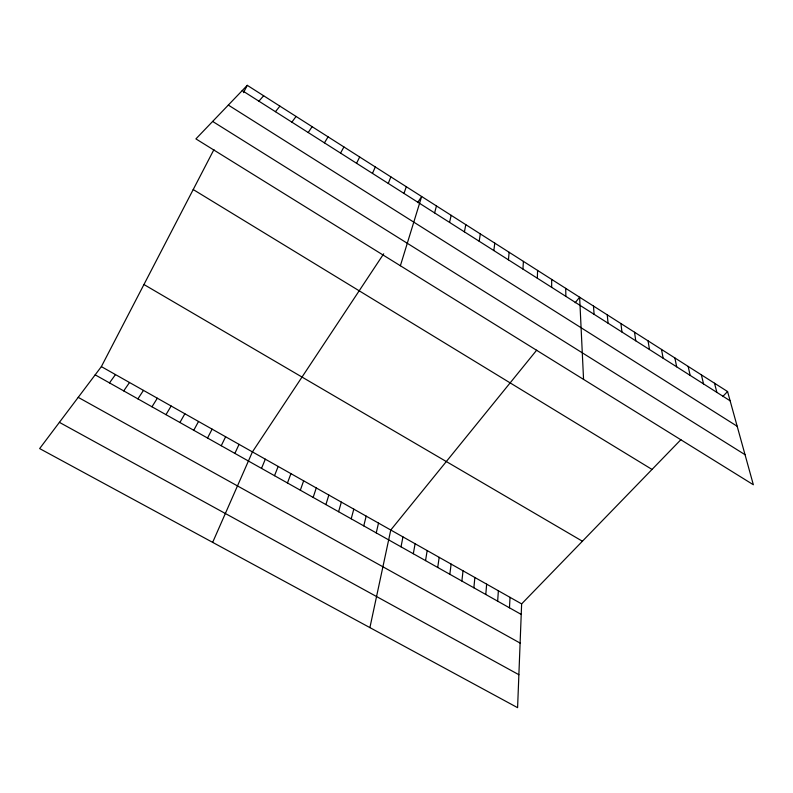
<?xml version="1.0" encoding="UTF-8"?>
<svg xmlns="http://www.w3.org/2000/svg" width="793" height="793" viewBox="0 0 793 793"><rect width="100%" height="100%" fill="white"/><g stroke="black" fill="none" stroke-linecap="round" stroke-linejoin="round"><path stroke-width="1.19" d="M551.65 287.324L551.69 279.414M537.337 278.214L537.585 270.423M680.909 439.659L521.635 603.899L517.591 707.673L39.65 448.58L101.365 366.614L213.932 149.599M509.473 607.815L510.028 597.347M522.924 269.055L523.41 261.383M497.657 601.173L498.371 590.755M485.792 594.502L486.644 584.144M508.432 259.846L509.136 252.283M473.867 587.791L474.868 577.492M461.873 581.051L463.033 570.811M493.851 250.568L494.773 243.124M449.829 574.271L451.138 564.101M437.716 567.461L439.183 557.35M479.18 241.241L480.33 233.915M425.544 560.621L427.169 550.56M413.312 553.742L415.096 543.75M464.411 231.853L465.798 224.647M401.02 546.823L402.963 536.891M369.905 627.61L390.771 530.011L536.683 350.169M449.552 222.407L451.177 215.329M376.239 532.896L378.509 523.093M363.749 525.868L366.188 516.134M434.604 212.901L436.467 205.952M351.2 518.81L353.807 509.136M338.581 511.723L341.357 502.118M325.903 504.586L328.847 495.05M400.376 265.754L421.658 196.515L417.633 202.592M313.156 497.419L316.278 487.953M403.964 193.413L406.313 186.722M300.339 490.213L303.64 480.816M287.462 482.977L290.932 473.639M274.517 475.691L278.165 466.433M388.263 183.431L390.87 176.879M261.502 468.376L265.328 459.187M212.663 542.372L252.422 451.901L383.693 253.81M372.462 173.38L375.317 166.966M234.867 453.398L239.06 444.358M221.237 445.735L225.628 436.765M356.563 163.269L359.675 156.994M207.538 438.033L212.118 429.142M243.471 92.652L247.267 85.327L727.568 391.544L753.35 484.741L195.911 138.894L247.267 85.327M193.76 430.282L198.537 421.47M340.544 153.089L343.924 146.953M179.912 422.491L184.878 413.768M165.975 414.66L171.149 406.016M324.436 142.839L328.084 136.852M151.969 406.789L157.341 398.215M137.893 398.869L143.464 390.384M308.209 132.53L312.125 126.682M123.728 390.909L129.507 382.504M109.484 382.9L115.481 374.583M291.883 122.142L296.076 116.442M275.439 111.694L279.909 106.133M575.163 302.738L579.633 297.226L583.559 379.401M258.895 101.167L263.643 95.765M722.71 396.55L727.568 391.544M59.396 422.352L518.88 674.714M78.22 397.352L520.109 643.083M95.17 374.841L521.219 614.416M101.365 366.614L521.635 603.899M143.949 284.518L582.409 541.222M193.205 189.547L652.024 469.436M212.643 121.438L745.033 454.696M228.334 105.082L737.173 426.257M242.232 90.58L730.125 400.812M714.503 383.217L716.882 392.386M701.369 374.841L703.56 383.921M688.155 366.425L690.158 375.396M674.873 357.95L676.677 366.822M661.511 349.426L663.117 358.198M648.059 340.851L649.477 349.525M634.539 332.237L635.748 340.802M620.939 323.564L621.94 332.019M607.25 314.831L608.053 323.187M593.481 306.058L594.086 314.306M565.706 288.345L565.875 296.374"/></g></svg>
